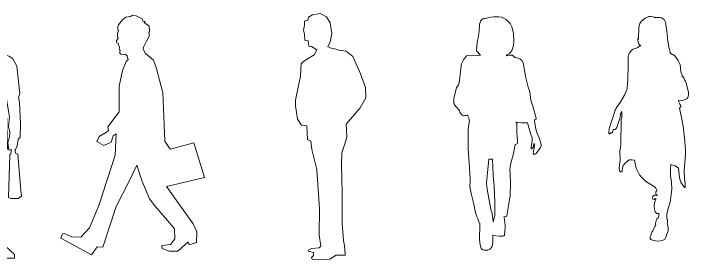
# Model space of a CAD drawing. Header units: millimetres. Extents: x -63086 to 83971, y -129912 to 13382.
# Drawn here: x -51940 to -47055, y -84650 to -82859 of the extents above; entities that cross this region are included whole.
import ezdxf

# ---------------------------------------------------------------- set-up
doc = ezdxf.new("R2010")
doc.units = ezdxf.units.MM
doc.layers.get('0').update_dxf_attribs({"lineweight": 0})
doc.layers.add('展開建具用', color=250, linetype='Continuous', lineweight=9)

# ---------------------------------------------------------------- blocks, each defined once
blk = doc.blocks.new('人物（CAD素材.com）edcee0b3')
at = {"color": 0, "linetype": 'ByBlock', "lineweight": -2}
blk.add_lwpolyline([(18.5, 1383.6), (23.8, 1407), (1.2, 1422.3), (-12.8, 1467.1), (-25.5, 1475.1), (-34.3, 1507.8), (-29, 1518.2), (-26, 1521.1), (-23.1, 1566.4), (-8.4, 1599.7), (33.4, 1633.1), (88.8, 1633.8), (123.6, 1612.9), (156.6, 1570), (154.4, 1532.8), (159.1, 1533.3), (165, 1513.6), (156.2, 1480.7), (147.5, 1472.3), (141.8, 1468.4), (132.5, 1418.3), (122.8, 1409.4), (123.7, 1386.6), (151.3, 1374.9), (250.3, 1354.5), (277.2, 1334.9), (306.1, 1282.3), (327.4, 1083), (316.7, 1054), (326.1, 1018.3), (333.2, 864.6), (329.8, 764.3), (316, 753.6), (308.2, 704.3), (293.1, 673.9), (290.1, 674), (299.6, 648.1), (314, 642.9), (335.5, 379.9), (339.9, 340.2), (315.1, 323.2), (263.4, 321.5), (246.3, 329.8), (254.2, 641.3), (262.4, 645.7), (267.2, 674.9), (247.6, 676.1), (240.4, 728.2), (251.8, 768.1), (254.6, 807.7), (245.1, 839.1), (245.9, 850.3), (251.8, 911), (244.1, 970.3), (225.6, 1077.2), (231.6, 950.1), (238.9, 681), (223.4, 676.6), (217.9, 553.6), (222.5, 311.1), (219.8, 42.5), (194.6, 31.5), (194.4, 3.8), (288.1, -84.6), (288.1, -110.7), (214.6, -110.7), (90.6, -27.6), (101.4, 53.2), (83.7, 63.5), (90.6, 227.8), (92.8, 322), (99.3, 417.1), (86.1, 431.4), (65.8, 669), (47.2, 671.8), (14, 401.1), (1.3, 365.1), (-3.1, 306.3), (8.3, 225), (11, 27.9), (-0.1, 13.3), (0.1, -13.3), (-8.7, -59.5), (-46, -127.4), (-72.6, -127.4), (-99.8, -116.2), (-102.8, -71.3), (-76.1, 5.5), (-100.8, 6), (-111.5, 21.2), (-108.3, 158.6), (-109.9, 237.6), (-102.5, 384), (-106.4, 562.9), (-88.6, 657.1), (-108.1, 668.7), (-86.1, 892.1), (-81.4, 987.6), (-76.6, 1062.4), (-88.4, 1086), (-104.8, 999.2), (-112, 913.4), (-126.8, 760.3), (-141.6, 755.8), (-144.7, 739.6), (-128.6, 712.3), (-117.6, 668.7), (-132, 657.2), (-168.2, 672.6), (-186.5, 698.7), (-185.3, 759.1), (-197, 761.4), (-207.2, 785.6), (-203.9, 911.7), (-200.7, 956.3), (-196.5, 1027.6), (-159.6, 1192.5), (-138.4, 1312.9), (-108.9, 1342.6), (-68.2, 1362), (-8.5, 1379.8)], close=True, dxfattribs=at)
blk = doc.blocks.new('人物（CAD素材.com）9dcd1f90')
at = {"color": 0, "linetype": 'ByBlock', "lineweight": -2}
blk.add_lwpolyline([(63.5, 1412.3), (46.8, 1444.5), (50.6, 1457.7), (71.9, 1503.4), (92.2, 1544.6), (88.1, 1560), (93.8, 1575.2), (89.5, 1611.4), (55.5, 1638.3), (61.5, 1645.9), (45.9, 1647.2), (41.2, 1663.1), (-3.5, 1685), (-29.7, 1689.7), (-45.5, 1681), (-77.1, 1676.8), (-102.8, 1656.8), (-132.2, 1619.7), (-136.6, 1607.3), (-136.5, 1590.3), (-133.9, 1579.6), (-132.1, 1582.5), (-138.4, 1558.7), (-138.4, 1548.2), (-139.1, 1536.8), (-138.9, 1532.2), (-133.9, 1528.8), (-133.6, 1523.5), (-145.1, 1504.7), (-145.8, 1496.9), (-143.3, 1489.2), (-130.9, 1484.7), (-132.7, 1479.2), (-128.8, 1468), (-125.6, 1466.5), (-124.6, 1455.7), (-127.3, 1447.8), (-123.4, 1440.8), (-120, 1435.2), (-121.6, 1424.7), (-121.1, 1416), (-113.6, 1407.1), (-102, 1404.6), (-83.4, 1407.3), (-75.5, 1403.6), (-68.9, 1395.4), (-67.3, 1384), (-61, 1368.5), (-75.7, 1356), (-102.7, 1289.4), (-126.6, 1176.3), (-125.7, 988.9), (-209.5, 882.3), (-204.7, 854.6), (-216.9, 841.6), (-270.2, 811), (-288.2, 774.4), (-238.5, 745.6), (-184.5, 769.7), (-169.8, 815.4), (-147.1, 831.5), (-154.9, 675.8), (-273.9, 311.2), (-341.3, 148.4), (-404.3, 80.2), (-467.8, 83.1), (-524.5, 107.9), (-537.3, 106.1), (-549.3, 73.9), (-325.9, -47.5), (-286, 10.9), (-243.8, 9.7), (-148.7, 303.7), (-56.8, 482.8), (0.4, 603.7), (37.7, 491.1), (93.4, 359), (131.7, 309.3), (237.9, 186), (273.9, 140.7), (277.6, 68.4), (244.2, 27.6), (182.1, 21.2), (184.3, 0.3), (235, -20.6), (299, -20.6), (372.3, 48), (379.7, 25.8), (432.6, 43.4), (436.3, 119.4), (410.3, 176.9), (216.4, 447.5), (490.2, 514.2), (414.1, 764.5), (242.9, 719.4), (204, 777), (200, 895), (189.1, 1126.7), (142.1, 1310.3), (121.1, 1365.6)], close=True, dxfattribs=at)
blk = doc.blocks.new('人物（CAD素材.com）9b6a9842')
at = {"color": 0, "linetype": 'ByBlock', "lineweight": -2}
blk.add_lwpolyline([(183, -59.9), (117.9, -58.7), (72.3, -87.8), (-46.9, -91.4), (-56.9, -88.4), (-61.6, -76.7), (-47.7, -61.1), (-47.3, -39.8), (-84.4, -29.6), (-81.3, -19.5), (-60.7, -11.5), (-5.9, -5.4), (5.9, 5.4), (-6.8, 88.8), (-2.2, 273.4), (-22.4, 561.3), (-58, 706.5), (-65.6, 766.9), (-90.3, 779.2), (-93.7, 878.5), (-132.4, 884.1), (-161.8, 926.4), (-176.4, 1023.1), (-177.4, 1065.9), (-158.3, 1160.1), (-141.7, 1238), (-135.6, 1328.4), (-116.2, 1347.7), (-41.7, 1393.1), (-22.7, 1428.9), (-61.7, 1453.8), (-81.3, 1455.7), (-85.9, 1494), (-108.6, 1499.8), (-111.2, 1543.2), (-119.7, 1572.6), (-112.8, 1607.9), (-111.3, 1638.4), (-87.4, 1644.7), (-82.4, 1666), (-54.3, 1684.6), (1.2, 1693.4), (47.3, 1668.5), (73.2, 1626.6), (87, 1547.6), (78.9, 1512.8), (75.3, 1494.4), (56.1, 1451.1), (82.1, 1440.8), (108.9, 1436.2), (135.9, 1427.6), (190.8, 1419.3), (237.9, 1382), (293.9, 1256.6), (328.7, 1157.7), (332.3, 1082.6), (291.6, 1009.4), (233.5, 942.2), (188.7, 890.8), (193.6, 800.9), (186.2, 771), (159.6, 683.1), (155.8, 596.3), (161.5, 394), (160.5, 169.8), (170, 47.2), (174.4, 22.4), (181.2, -13.6)], close=True, dxfattribs=at)
blk = doc.blocks.new('人物（CAD素材.com）86d5a0a6')
at = {"color": 0, "linetype": 'ByBlock', "lineweight": -2}
blk.add_lwpolyline([(-17.4, 1412.1), (-107.6, 1409.2), (-116.3, 1407.2), (-120, 1405.4), (-122.2, 1403.6), (-126.8, 1398), (-141.1, 1377), (-151.5, 1359), (-156.2, 1348.4), (-157.3, 1341.3), (-158, 1331.7), (-172.6, 1210.6), (-177.2, 1195.3), (-189.1, 1180.5), (-191.2, 1176.2), (-211.2, 1096.3), (-212.2, 1079.5), (-210.2, 1062.1), (-204.4, 1050), (-194.7, 1037.1), (-170.8, 1010.7), (-170, 1009.2), (-170, 1008.5), (-170.4, 1007.9), (-166.8, 998.7), (-162.5, 990.1), (-156.1, 980.5), (-151.1, 975.9), (-146.2, 973.4), (-141.3, 972.2), (-135.5, 972.2), (-128.1, 973.2), (-122.5, 974.6), (-113.7, 976.8), (-111.8, 977), (-111.1, 976.8), (-110.5, 976.3), (-110.2, 975.5), (-109.7, 972.4), (-107.5, 966.4), (-103.3, 956.3), (-99.4, 943), (-98.7, 937.2), (-106.9, 877.8), (-106.8, 735.3), (-98.9, 627.4), (-91.8, 517.4), (-93.3, 488), (-95.2, 461.8), (-93.9, 444.3), (-84.8, 407.9), (-66.1, 331.6), (-59.2, 291.9), (-49.7, 250.4), (-44.5, 241.7), (-38.2, 226), (-33.4, 211.6), (-30.8, 204.1), (-27, 196.6), (-23.5, 192.9), (-22.2, 190), (-21.8, 180.6), (-24.4, 79.4), (-22.5, 52.3), (-20, 36), (-12.6, 10.5), (-9.4, 5.3), (0, 0), (8.9, -2.4), (23, -3.2), (34.5, -1.4), (48.5, 5.1), (59.3, 14.3), (66.4, 25.7), (69.6, 35.7), (71.4, 48.5), (70.8, 106), (93.7, 102.5), (120.2, 98.5), (127.2, 98.1), (137, 98.6), (143.5, 99.7), (150.5, 101.6), (153.1, 103.4), (154.7, 105.7), (155.7, 108.9), (157, 135.4), (159.5, 164), (159.4, 178.7), (153.6, 236.3), (153.3, 237), (152.9, 237.5), (152.2, 237.6), (151.8, 239.7), (161.3, 242.3), (168.6, 243.7), (170.2, 243.4), (170.9, 243.5), (171.8, 244), (172.4, 244.8), (172.9, 246), (187.9, 332.9), (197.2, 392.9), (199.3, 481), (195.8, 548), (193.2, 579.8), (199, 617.6), (219.6, 697.9), (232.1, 763.7), (240.2, 767.3), (249.6, 772), (252.5, 775.5), (250.6, 781.6), (248.7, 788.1), (245.6, 851.7), (244, 921.8), (241.6, 921.8), (238.5, 926.3), (280.9, 921.8), (303.9, 920), (322.1, 921.1), (336.7, 869.3), (343.5, 843.4), (352.5, 819.6), (354.7, 810.9), (354.7, 793.5), (350.7, 757.8), (348.5, 736.3), (349.1, 734.3), (350.3, 733.3), (352.3, 733.3), (354.6, 734.2), (356.7, 735.9), (359.3, 739.1), (362, 743.8), (365.3, 754.2), (368.1, 766.3), (368.9, 767.8), (369.7, 768.5), (370.4, 768.6), (371.4, 768.3), (372, 767.4), (372, 766), (369.5, 735.7), (366.3, 721.8), (365.4, 712.4), (362.9, 694.3), (373.7, 694.3), (377, 694.7), (378.7, 695.2), (381.6, 696.8), (390.2, 705.5), (405.3, 724.4), (413.6, 737.5), (418.8, 748.1), (420.4, 754.3), (420.2, 761.2), (418.2, 772.8), (405.5, 811.1), (388.7, 851.3), (384.2, 865.5), (378.2, 900.6), (371.9, 938.5), (374.4, 944.8), (378.9, 947), (384.1, 948.2), (384.6, 948.9), (384.9, 951.4), (384.7, 953.6), (382.4, 962.6), (376.6, 981), (363.7, 1033.7), (347.2, 1084.8), (339.4, 1144.4), (327.7, 1180.5), (306.7, 1257.5), (295.7, 1331.4), (290.4, 1354.9), (281.2, 1371.9), (266.5, 1384.6), (254.2, 1389.9), (229.4, 1395.3), (225.2, 1398.8), (220, 1405.2), (212, 1410.3), (197.1, 1412.4), (178.4, 1409.9), (166.9, 1405.7), (173.4, 1414.9), (186.1, 1419.5), (199, 1430.1), (210.9, 1449.2), (220.6, 1481.1), (222.8, 1506.4), (220.8, 1571.5), (209.9, 1618), (196.5, 1642.1), (166.8, 1669), (134.4, 1686.6), (114.8, 1689.3), (96.7, 1689.7), (78.8, 1689), (56.7, 1686.4), (44.2, 1684.1), (35.3, 1681.9), (28.2, 1678.8), (23.6, 1677.3), (19.3, 1678.9), (12.3, 1678), (5.7, 1677.7), (-0.5, 1674.4), (-7.4, 1670.3), (-12.1, 1665.7), (-17.5, 1657.5), (-21.4, 1648.1), (-24.2, 1636.5), (-28.4, 1582.3), (-34.8, 1539.3), (-43.3, 1506.4), (-46.3, 1443.1)], close=True, dxfattribs=at)
blk.add_lwpolyline([(73.8, 199.9), (70.8, 232.9), (68.3, 242.9), (65.4, 257.9), (67.3, 260.4), (65.6, 266.8), (59, 282.3), (34, 410.9), (26.6, 456.2), (25.5, 486.3), (33.5, 558.5), (42.1, 657.2), (68.3, 658.3), (73.4, 540.2), (81.8, 461.4), (84.6, 348.4), (84.7, 263.4), (84.9, 255.8), (86.6, 253.2), (86.7, 248.4), (80.9, 228.5), (76.9, 214.5), (73.8, 199.9)], dxfattribs=at)
blk = doc.blocks.new('人物（CAD素材.com）f174d3b8')
at = {"color": 0, "linetype": 'ByBlock', "lineweight": -2}
blk.add_lwpolyline([(-35.8, 1618.4), (-40.4, 1621.6), (-51.5, 1624.7), (-67.8, 1626.2), (-81.6, 1625.6), (-107.2, 1613.2), (-136, 1590.1), (-146.1, 1575.2), (-153.7, 1548.8), (-153.1, 1522.1), (-154.5, 1487.8), (-156.3, 1477.9), (-158.8, 1472.3), (-159.5, 1469.2), (-158.7, 1467.2), (-154, 1463.9), (-154, 1460.3), (-155.4, 1460.3), (-156.4, 1461.9), (-158.8, 1461.2), (-159.4, 1458.6), (-156.5, 1439.3), (-152.4, 1426.4), (-147.4, 1419.9), (-138.4, 1414.4), (-148.7, 1410.9), (-155.1, 1406.1), (-158, 1402.7), (-159.1, 1400.2), (-164.5, 1397.8), (-178.5, 1394.7), (-193.4, 1389.5), (-205.1, 1381), (-216.5, 1367.9), (-222.6, 1358.2), (-226.6, 1347.9), (-228.8, 1332.6), (-228.9, 1279.2), (-230.4, 1266.3), (-232.2, 1172.2), (-236.9, 1101.1), (-243.6, 1086), (-253.9, 1060.4), (-287.6, 1002.4), (-313.7, 965.2), (-316.2, 960.1), (-318.2, 954.4), (-321.1, 951.7), (-322.8, 951.4), (-324.6, 949.8), (-326, 946.6), (-327, 937.6), (-364.3, 821.1), (-367.5, 812), (-370.7, 782.4), (-369.8, 779.1), (-367.7, 777), (-364.6, 776.1), (-362.1, 776.4), (-359.8, 778), (-358.9, 780), (-357.1, 781.7), (-348.1, 782.7), (-345.2, 784.1), (-343.3, 786.8), (-340.3, 799.3), (-337.9, 804.3), (-335.4, 806.3), (-325.7, 808), (-320.2, 812.1), (-313.2, 821.7), (-300, 860.6), (-291.4, 884.4), (-284.9, 915.8), (-284.7, 919.9), (-283.6, 921.7), (-282.6, 922), (-281.8, 923.9), (-280.8, 931.7), (-279.6, 935.1), (-279.2, 935.6), (-278.6, 935.8), (-277.9, 935.6), (-277.3, 935), (-277, 933.5), (-275.4, 921.7), (-275, 910.8), (-276.8, 895), (-279.5, 879.1), (-283.3, 700.4), (-286, 676.9), (-289.2, 654.4), (-287.8, 582), (-292.9, 555.6), (-295.5, 519.8), (-290.7, 501.6), (-282.5, 497.9), (-274.6, 504.2), (-271.6, 529.2), (-266.3, 546.9), (-244.6, 570.9), (-222.3, 586), (-204.4, 587.6), (-183, 584.6), (-179.6, 561.3), (-172, 526.9), (-147.9, 478), (-131.7, 458), (-103.7, 433), (-66.3, 408.5), (-32.8, 385.8), (-30, 382), (-22.3, 364.4), (-22.8, 360.5), (-26.2, 358.2), (-28.6, 354.7), (-28.8, 341.9), (-26.7, 335.9), (-21.6, 330.7), (-19.3, 329.6), (-17.7, 327.3), (-22.1, 328.9), (-34, 331.2), (-41.3, 330.7), (-52.6, 320.2), (-54.5, 310.9), (-50.4, 301.8), (-42.7, 300.4), (-36.1, 303.9), (-31.4, 306.7), (-29.7, 305.7), (-29.2, 302.7), (-36.4, 283.6), (-41.3, 256.3), (-40, 227.3), (-37.4, 216.2), (-34.2, 209.4), (-31.5, 205.8), (-23.7, 198.3), (-20.2, 196.9), (-7.3, 197.4), (-9.2, 180.4), (-12.5, 165.5), (-14.1, 163), (-21.6, 159.5), (-24.2, 154.8), (-32.3, 124.9), (-32, 122.1), (-29.9, 119.1), (-29.7, 117.9), (-30.3, 117.4), (-31.3, 116.8), (-32.2, 115.4), (-32.9, 111), (-33.6, 109.2), (-34.8, 108.8), (-35.5, 107.7), (-36.1, 103.7), (-51, 72.1), (-56.4, 66.8), (-66.9, 40.2), (-67.5, 33.9), (-70.6, 28.1), (-71.3, 24), (-70.1, 17.4), (-66.1, 10.3), (-45.9, 1.1), (-18.6, -2), (18.6, 2), (36.1, 12.2), (44.1, 28.6), (47.2, 39.8), (58.9, 71.4), (59.3, 89.6), (57.3, 111.8), (55.2, 117.6), (53.1, 123), (53.6, 129.5), (54.8, 142.3), (54.8, 153.5), (54.1, 156.6), (53.3, 157.9), (52.8, 158.5), (52, 159), (51, 159.1), (50.8, 159.3), (50.6, 159.5), (50.5, 159.9), (49, 176.3), (49.6, 192), (52.7, 205.3), (62.1, 240.4), (74.6, 280.4), (86.4, 372.1), (84.4, 425.2), (76.6, 470), (76.9, 520.3), (80, 553), (111, 543), (134.8, 526.1), (141.5, 457.2), (150.9, 426.1), (177.4, 387.3), (179.8, 386.2), (182.8, 388.9), (183, 391.4), (183, 411.8), (180.3, 434.3), (177.8, 450.6), (175.3, 506.5), (185.3, 625.4), (185.7, 654.2), (180.7, 723.5), (168.4, 831.7), (157.8, 882.7), (142.6, 960.9), (151.1, 974.4), (151.6, 978.3), (149.9, 982.7), (144, 989.4), (140.4, 995.2), (136.8, 1004.4), (134.2, 1015.6), (134.5, 1016.6), (135.2, 1017), (135.9, 1017.1), (143.2, 1014.7), (145, 1014.6), (163.6, 1018.3), (181.7, 1023.4), (194.8, 1030.2), (200.7, 1038.6), (205.3, 1049.1), (206.7, 1055.8), (205.5, 1077.1), (187.5, 1152.6), (184.6, 1153.6), (181.8, 1158.8), (178.6, 1166.7), (172.3, 1180.4), (167.9, 1188.5), (165.8, 1189.4), (161.8, 1188.7), (159.9, 1202), (151.7, 1226), (145.3, 1278.7), (131.4, 1307.9), (107.2, 1339.9), (79.8, 1358.9), (77.7, 1359.9), (74.8, 1360.3), (73.8, 1361.3), (72.8, 1369), (67.9, 1394.6), (57.5, 1447.5), (50.6, 1520.5), (40.2, 1585.6), (29.4, 1603.9), (11.7, 1616.8), (0.3, 1619.8), (-19.5, 1619.2), (-30, 1618.6), (-33.2, 1617.1)], close=True, dxfattribs=at)

msp = doc.modelspace()

# ---------------------------------------------------------------- block references
at = {"layer": '展開建具用', "ltscale": 10}
for name, p in [('人物（CAD素材.com）edcee0b3', (-52221.7681, -84522.3042)), ('人物（CAD素材.com）9dcd1f90', (-51048.9389, -84561.691)), ('人物（CAD素材.com）9b6a9842', (-49722.2156, -84551.9152)), ('人物（CAD素材.com）86d5a0a6', (-48542.1568, -84572.2488)), ('人物（CAD素材.com）f174d3b8', (-47261.489, -84506.6438))]:
    msp.add_blockref(name, p, dxfattribs=at)

doc.saveas('drawing.dxf')
